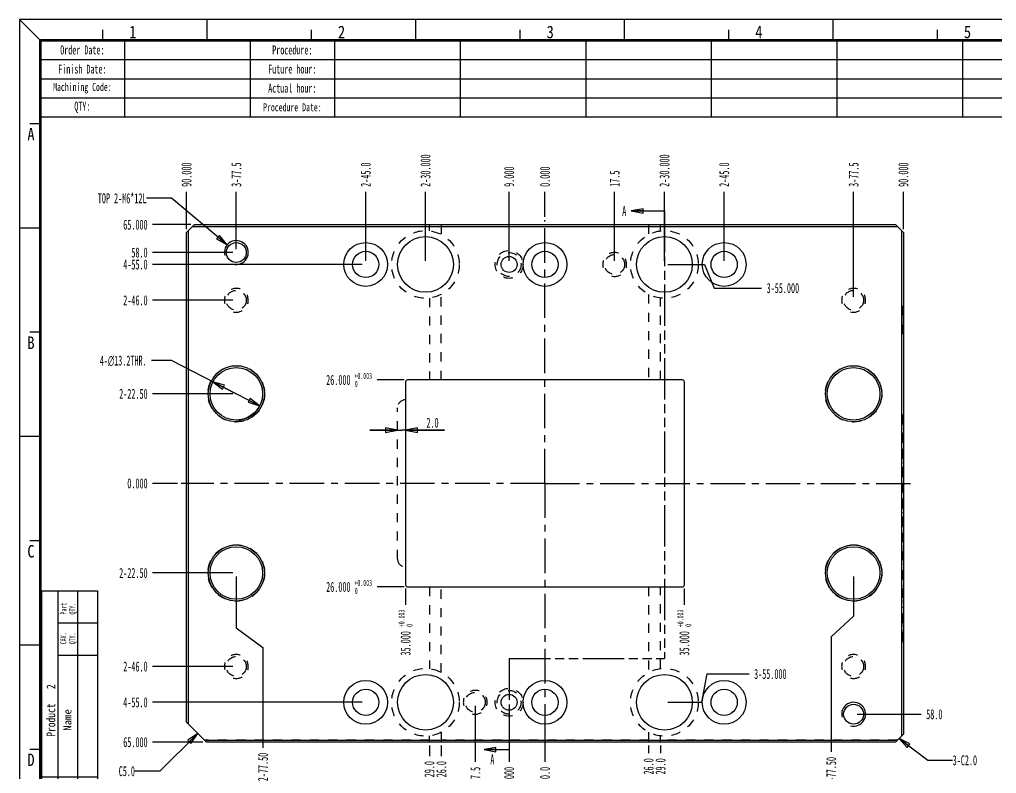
# Model space of a CAD drawing. Header units: millimetres. Extents: x 12 to 416, y 8 to 293.
# Drawn here: x 12.2 to 257.5, y 103.6 to 293.1 of the extents above; entities that cross this region are included whole.
import ezdxf
from ezdxf.enums import TextEntityAlignment as Align

# ---------------------------------------------------------------- set-up
doc = ezdxf.new("R2010")
doc.units = ezdxf.units.MM
doc.header["$LTSCALE"] = 23.1
for name, pattern in [('CENTER', [0.6, 0.375, -0.075, 0.075, -0.075]), ('HIDDEN', [0.2, 0.1, -0.1]), ('PHANTOM', [0.8, 0.45, -0.05, 0.1, -0.05, 0.1, -0.05])]:
    doc.linetypes.add(name, pattern=pattern)
doc.layers.get('0').update_dxf_attribs({"linetype": 'CONTINUOUS'})
for name, color, linetype in [('AXIS', 7, 'CONTINUOUS'), ('DEFAULT_2', 4, 'HIDDEN'), ('DIM', 7, 'CONTINUOUS'), ('NOTE', 7, 'CONTINUOUS')]:
    doc.layers.add(name, color=color, linetype=linetype)
doc.styles.get("Standard").update_dxf_attribs({"font": 'txt', "width": 0.6})
doc.styles.add('TEXTSTYLE_10', font='txt')
doc.styles.add('TEXTSTYLE_4', font='txt', dxfattribs={"width": 0.8})
doc.styles.add('TEXTSTYLE_5', font='txt', dxfattribs={"width": 0.85})
doc.dimstyles.new('DIMSTYLE_1', dxfattribs={"dimtxt": 2.5, "dimasz": 3, "dimexe": 1.75, "dimexo": 0.875, "dimtad": 0, "dimtih": 1, "dimtoh": 1, "dimdec": 3, "dimzin": 0, "dimdsep": 46, "dimtxsty": 'Standard', "dimblk": 'CLOSED', "dimblk1": 'CLOSED', "dimblk2": 'CLOSED', "dimcen": 0.09, "dimadec": 0, "dimazin": 0, "dimtm": 0.005, "dimtfac": 1, "dimtdec": 3, "dimtofl": 0, "dimtmove": 0, "dimatfit": 3, "dimldrblk": 'CLOSED', "dimfxl": 0, "dimtolj": 1, "dimtzin": 0, "dimarcsym": 0})
doc.dimstyles.new('DIMSTYLE_10', dxfattribs={"dimtxt": 2.5, "dimasz": 3, "dimexe": 1.75, "dimexo": 0.875, "dimtad": 0, "dimtih": 1, "dimtoh": 1, "dimdec": 1, "dimzin": 0, "dimdsep": 46, "dimtxsty": 'Standard', "dimblk": 'CLOSED', "dimblk1": 'CLOSED', "dimblk2": 'CLOSED', "dimcen": 0.09, "dimadec": 0, "dimazin": 0, "dimtp": 0.1, "dimtm": 0.1, "dimtfac": 1, "dimtdec": 1, "dimtofl": 0, "dimtmove": 0, "dimatfit": 3, "dimldrblk": 'CLOSED', "dimfxl": 0, "dimtolj": 1, "dimtzin": 0, "dimarcsym": 0})
doc.dimstyles.new('DIMSTYLE_11', dxfattribs={"dimtxt": 2.5, "dimasz": 3, "dimexe": 1.75, "dimexo": 0.875, "dimtad": 1, "dimdec": 1, "dimzin": 0, "dimdsep": 46, "dimtxsty": 'Standard', "dimblk": 'CLOSED', "dimblk1": 'CLOSED', "dimblk2": 'CLOSED', "dimcen": 0.09, "dimadec": 0, "dimazin": 0, "dimtp": 0.2, "dimtm": 0.2, "dimtfac": 1, "dimtdec": 1, "dimtofl": 0, "dimtmove": 0, "dimatfit": 3, "dimldrblk": 'CLOSED', "dimfxl": 0, "dimtolj": 1, "dimtzin": 0, "dimarcsym": 0})
doc.dimstyles.new('DIMSTYLE_16', dxfattribs={"dimtxt": 2.5, "dimasz": 3, "dimexe": 1.75, "dimexo": 0.875, "dimtad": 1, "dimdec": 1, "dimzin": 0, "dimdsep": 46, "dimtxsty": 'Standard', "dimblk": 'CLOSED', "dimblk1": 'CLOSED', "dimblk2": 'CLOSED', "dimcen": 0.09, "dimadec": 0, "dimazin": 0, "dimtp": 0.1, "dimtm": 0.1, "dimtfac": 1, "dimtdec": 1, "dimtofl": 0, "dimtmove": 0, "dimatfit": 3, "dimldrblk": 'CLOSED', "dimfxl": 0, "dimtolj": 1, "dimtzin": 0, "dimarcsym": 0})
doc.dimstyles.new('DIMSTYLE_19', dxfattribs={"dimtxt": 2.5, "dimasz": 3, "dimexe": 1.75, "dimexo": 0.875, "dimtad": 0, "dimtih": 1, "dimtoh": 1, "dimdec": 3, "dimzin": 0, "dimdsep": 46, "dimtxsty": 'Standard', "dimblk": 'CLOSED', "dimblk1": 'CLOSED', "dimblk2": 'CLOSED', "dimcen": 0.09, "dimadec": 0, "dimazin": 0, "dimtol": 1, "dimtp": 0.003, "dimtfac": 0.6, "dimtdec": 3, "dimtofl": 0, "dimtmove": 0, "dimatfit": 3, "dimldrblk": 'CLOSED', "dimfxl": 0, "dimtolj": 1, "dimtzin": 0, "dimarcsym": 0})
doc.dimstyles.new('DIMSTYLE_2', dxfattribs={"dimtxt": 2.5, "dimasz": 3, "dimexe": 1.75, "dimexo": 0.875, "dimtad": 0, "dimtih": 1, "dimtoh": 1, "dimdec": 3, "dimzin": 0, "dimdsep": 46, "dimtxsty": 'Standard', "dimblk": 'CLOSED', "dimblk1": 'CLOSED', "dimblk2": 'CLOSED', "dimcen": 0.09, "dimadec": 0, "dimazin": 0, "dimtp": 0.1, "dimtm": 0.1, "dimtfac": 1, "dimtdec": 3, "dimtofl": 0, "dimtmove": 0, "dimatfit": 3, "dimldrblk": 'CLOSED', "dimfxl": 0, "dimtolj": 1, "dimtzin": 0, "dimarcsym": 0})
doc.dimstyles.new('DIMSTYLE_3', dxfattribs={"dimtxt": 2.5, "dimasz": 3, "dimexe": 1.75, "dimexo": 0.875, "dimtad": 0, "dimtih": 1, "dimtoh": 1, "dimdec": 3, "dimzin": 0, "dimdsep": 46, "dimtxsty": 'Standard', "dimblk": 'CLOSED', "dimblk1": 'CLOSED', "dimblk2": 'CLOSED', "dimcen": 0.09, "dimadec": 0, "dimazin": 0, "dimtfac": 1, "dimtdec": 3, "dimtofl": 0, "dimtmove": 0, "dimatfit": 3, "dimldrblk": 'CLOSED', "dimfxl": 0, "dimtolj": 1, "dimtzin": 0, "dimarcsym": 0})
doc.dimstyles.new('DIMSTYLE_4', dxfattribs={"dimtxt": 2.5, "dimasz": 3, "dimexe": 1.75, "dimexo": 0.875, "dimtad": 0, "dimtih": 1, "dimtoh": 1, "dimzin": 0, "dimdsep": 46, "dimtxsty": 'Standard', "dimblk": 'CLOSED', "dimblk1": 'CLOSED', "dimblk2": 'CLOSED', "dimcen": 0.09, "dimadec": 0, "dimazin": 0, "dimtp": 0.2, "dimtm": 0.2, "dimtfac": 1, "dimtofl": 0, "dimtmove": 0, "dimatfit": 3, "dimldrblk": 'CLOSED', "dimfxl": 0, "dimtolj": 1, "dimtzin": 0, "dimarcsym": 0})
doc.dimstyles.new('DIMSTYLE_5', dxfattribs={"dimtxt": 2.5, "dimasz": 3, "dimexe": 1.75, "dimexo": 0.875, "dimtad": 0, "dimtih": 1, "dimtoh": 1, "dimdec": 1, "dimzin": 0, "dimdsep": 46, "dimtxsty": 'Standard', "dimblk": 'CLOSED', "dimblk1": 'CLOSED', "dimblk2": 'CLOSED', "dimcen": 0.09, "dimadec": 0, "dimazin": 0, "dimtp": 0.3, "dimtm": 0.3, "dimtfac": 1, "dimtdec": 1, "dimtofl": 0, "dimtmove": 0, "dimatfit": 3, "dimldrblk": 'CLOSED', "dimfxl": 0, "dimtolj": 1, "dimtzin": 0, "dimarcsym": 0})
doc.dimstyles.new('DIMSTYLE_6', dxfattribs={"dimtxt": 2.5, "dimasz": 3, "dimexe": 1.75, "dimexo": 0.875, "dimtad": 0, "dimtih": 1, "dimtoh": 1, "dimdec": 3, "dimzin": 0, "dimdsep": 46, "dimtxsty": 'Standard', "dimblk": 'CLOSED', "dimblk1": 'CLOSED', "dimblk2": 'CLOSED', "dimcen": 0.09, "dimadec": 0, "dimazin": 0, "dimtp": 0.3, "dimtm": 0.3, "dimtfac": 1, "dimtdec": 3, "dimtofl": 0, "dimtmove": 0, "dimatfit": 3, "dimldrblk": 'CLOSED', "dimfxl": 0, "dimtolj": 1, "dimtzin": 0, "dimarcsym": 0})
doc.dimstyles.new('DIMSTYLE_7', dxfattribs={"dimtxt": 2.5, "dimasz": 3, "dimexe": 1.75, "dimexo": 0.875, "dimtad": 0, "dimtih": 1, "dimtoh": 1, "dimdec": 3, "dimzin": 0, "dimdsep": 46, "dimtxsty": 'Standard', "dimblk": 'CLOSED', "dimblk1": 'CLOSED', "dimblk2": 'CLOSED', "dimcen": 0.09, "dimadec": 0, "dimazin": 0, "dimtp": 0.2, "dimtm": 0.2, "dimtfac": 1, "dimtdec": 3, "dimtofl": 0, "dimtmove": 0, "dimatfit": 3, "dimldrblk": 'CLOSED', "dimfxl": 0, "dimtolj": 1, "dimtzin": 0, "dimarcsym": 0})
doc.dimstyles.new('DIMSTYLE_8', dxfattribs={"dimtxt": 2.5, "dimasz": 3, "dimexe": 1.75, "dimexo": 0.875, "dimtad": 0, "dimtih": 1, "dimtoh": 1, "dimdec": 1, "dimzin": 0, "dimdsep": 46, "dimtxsty": 'Standard', "dimblk": 'CLOSED', "dimblk1": 'CLOSED', "dimblk2": 'CLOSED', "dimcen": 0.09, "dimadec": 0, "dimazin": 0, "dimtp": 0.2, "dimtm": 0.2, "dimtfac": 1, "dimtdec": 1, "dimtofl": 0, "dimtmove": 0, "dimatfit": 3, "dimldrblk": 'CLOSED', "dimfxl": 0, "dimtolj": 1, "dimtzin": 0, "dimarcsym": 0})
doc.dimstyles.new('DIMSTYLE_9', dxfattribs={"dimtxt": 2.5, "dimasz": 3, "dimexe": 1.75, "dimexo": 0.875, "dimtad": 0, "dimtih": 1, "dimtoh": 1, "dimzin": 0, "dimdsep": 46, "dimtxsty": 'Standard', "dimblk": 'CLOSED', "dimblk1": 'CLOSED', "dimblk2": 'CLOSED', "dimcen": 0.09, "dimadec": 0, "dimazin": 0, "dimtp": 0.3, "dimtm": 0.3, "dimtfac": 1, "dimtofl": 0, "dimtmove": 0, "dimatfit": 3, "dimldrblk": 'CLOSED', "dimfxl": 0, "dimtolj": 1, "dimtzin": 0, "dimarcsym": 0})
doc.dimstyles.get("Standard").update_dxf_attribs({"dimtxt": 2.5, "dimasz": 3, "dimexe": 1.75, "dimexo": 0.875, "dimtad": 1, "dimdec": 3, "dimzin": 0, "dimdsep": 46, "dimtxsty": 'Standard', "dimblk": 'CLOSED', "dimblk1": 'CLOSED', "dimblk2": 'CLOSED', "dimcen": 0.09, "dimadec": 0, "dimazin": 0, "dimtol": 1, "dimtp": 0.001, "dimtm": 0.001, "dimtfac": 1, "dimtdec": 3, "dimtofl": 0, "dimtmove": 0, "dimatfit": 3, "dimldrblk": 'CLOSED', "dimfxl": 0, "dimtolj": 1, "dimtzin": 0, "dimarcsym": 0})

# ---------------------------------------------------------------- blocks, each defined once
blk = doc.blocks.new('_CLOSED')
at = {"color": 0, "linetype": 'ByBlock'}
for p, q in [((0, 0), (-1, 0.183)), ((-1, 0.183), (-1, -0.183)), ((-1, -0.183), (0, 0)), ((-1, 0), (0, 0))]:
    blk.add_line(p, q, dxfattribs=at)
blk = doc.blocks.new('*D1')
at = {"layer": 'DIM', "color": 2, "linetype": 'Continuous'}
blk.add_line((58.26, 111.52), (45.62, 111.52), dxfattribs=at)
at = {"layer": 'DIM', "color": 2, "linetype": 'Continuous', "insert": (44.37, 112.77), "char_height": 2.5, "width": 9, "attachment_point": 3, "line_spacing_factor": 0.9}
blk.add_mtext('65.000', dxfattribs=at)
blk = doc.blocks.new('*D2')
at = {"layer": 'DIM', "color": 2, "linetype": 'Continuous'}
blk.add_line((51.88, 176.52), (45.62, 176.52), dxfattribs=at)
at = {"layer": 'DIM', "color": 2, "linetype": 'Continuous', "insert": (44.37, 177.77), "char_height": 2.5, "width": 7.5, "attachment_point": 3, "line_spacing_factor": 0.9}
blk.add_mtext('0.000', dxfattribs=at)
blk = doc.blocks.new('*D3')
at = {"layer": 'DIM', "color": 2, "linetype": 'Continuous'}
blk.add_line((55.26, 241.52), (45.62, 241.52), dxfattribs=at)
at = {"layer": 'DIM', "color": 2, "linetype": 'Continuous', "insert": (44.37, 242.77), "char_height": 2.5, "width": 9, "attachment_point": 3, "line_spacing_factor": 0.9}
blk.add_mtext('65.000', dxfattribs=at)
blk = doc.blocks.new('*D4')
at = {"layer": 'DIM', "color": 2, "linetype": 'Continuous'}
blk.add_line((234.13, 240.4), (234.13, 249.77), dxfattribs=at)
at = {"layer": 'DIM', "color": 2, "linetype": 'Continuous', "insert": (232.88, 251.02), "char_height": 2.5, "width": 9, "attachment_point": 1, "rotation": 90, "line_spacing_factor": 0.9}
blk.add_mtext('90.000', dxfattribs=at)
blk = doc.blocks.new('*D5')
at = {"layer": 'DIM', "color": 2, "linetype": 'Continuous'}
blk.add_line((144.13, 243.51), (144.13, 249.77), dxfattribs=at)
at = {"layer": 'DIM', "color": 2, "linetype": 'Continuous', "insert": (142.88, 251.02), "char_height": 2.5, "width": 7.5, "attachment_point": 1, "rotation": 90, "line_spacing_factor": 0.9}
blk.add_mtext('0.000', dxfattribs=at)
blk = doc.blocks.new('*D6')
at = {"layer": 'DIM', "color": 2, "linetype": 'Continuous'}
blk.add_line((54.13, 240.4), (54.13, 249.77), dxfattribs=at)
at = {"layer": 'DIM', "color": 2, "linetype": 'Continuous', "insert": (52.88, 251.02), "char_height": 2.5, "width": 9, "attachment_point": 1, "rotation": 90, "line_spacing_factor": 0.9}
blk.add_mtext('90.000', dxfattribs=at)
blk = doc.blocks.new('*D7')
at = {"layer": 'DIM', "color": 2, "linetype": 'Continuous'}
blk.add_line((65.76, 199.02), (45.62, 199.02), dxfattribs=at)
at = {"layer": 'DIM', "color": 2, "linetype": 'Continuous', "insert": (44.37, 200.27), "char_height": 2.5, "width": 10.5, "attachment_point": 3, "line_spacing_factor": 0.9}
blk.add_mtext('2-22.50', dxfattribs=at)
blk = doc.blocks.new('*D8')
at = {"layer": 'DIM', "color": 2, "linetype": 'Continuous'}
blk.add_line((65.76, 154.02), (45.62, 154.02), dxfattribs=at)
at = {"layer": 'DIM', "color": 2, "linetype": 'Continuous', "insert": (44.37, 155.27), "char_height": 2.5, "width": 10.5, "attachment_point": 3, "line_spacing_factor": 0.9}
blk.add_mtext('2-22.50', dxfattribs=at)
blk = doc.blocks.new('*D9')
at = {"layer": 'DIM', "color": 2, "linetype": 'Continuous'}
blk.add_line((65.76, 222.52), (45.62, 222.52), dxfattribs=at)
at = {"layer": 'DIM', "color": 2, "linetype": 'Continuous', "insert": (44.37, 223.77), "char_height": 2.5, "width": 9, "attachment_point": 3, "line_spacing_factor": 0.9}
blk.add_mtext('2-46.0', dxfattribs=at)
blk = doc.blocks.new('*D10')
at = {"layer": 'DIM', "color": 2, "linetype": 'Continuous'}
blk.add_line((65.76, 234.52), (45.62, 234.52), dxfattribs=at)
at = {"layer": 'DIM', "color": 2, "linetype": 'Continuous', "insert": (44.37, 235.77), "char_height": 2.5, "width": 6, "attachment_point": 3, "line_spacing_factor": 0.9}
blk.add_mtext('58.0', dxfattribs=at)
blk = doc.blocks.new('*D11')
at = {"layer": 'DIM', "color": 2, "linetype": 'Continuous'}
blk.add_line((222.51, 118.52), (238.61, 118.52), dxfattribs=at)
at = {"layer": 'DIM', "color": 2, "linetype": 'Continuous', "insert": (239.86, 119.77), "char_height": 2.5, "width": 6, "attachment_point": 1, "line_spacing_factor": 0.9}
blk.add_mtext('58.0', dxfattribs=at)
blk = doc.blocks.new('*D12')
at = {"layer": 'DIM', "color": 2, "linetype": 'Continuous'}
blk.add_line((65.76, 130.52), (45.62, 130.52), dxfattribs=at)
at = {"layer": 'DIM', "color": 2, "linetype": 'Continuous', "insert": (44.37, 131.77), "char_height": 2.5, "width": 9, "attachment_point": 3, "line_spacing_factor": 0.9}
blk.add_mtext('2-46.0', dxfattribs=at)
blk = doc.blocks.new('*D13')
at = {"layer": 'DIM', "color": 2, "linetype": 'Continuous'}
blk.add_line((98.26, 231.52), (45.62, 231.52), dxfattribs=at)
at = {"layer": 'DIM', "color": 2, "linetype": 'Continuous', "insert": (44.37, 232.77), "char_height": 2.5, "width": 9, "attachment_point": 3, "line_spacing_factor": 0.9}
blk.add_mtext('4-55.0', dxfattribs=at)
blk = doc.blocks.new('*D14')
at = {"layer": 'DIM', "color": 2, "linetype": 'Continuous'}
for p, q in [((175.01, 231.52), (184.19, 231.52)), ((184.19, 231.52), (186.63, 225.59)), ((186.63, 225.59), (198.54, 225.59))]:
    blk.add_line(p, q, dxfattribs=at)
at = {"layer": 'DIM', "color": 2, "linetype": 'Continuous', "insert": (199.79, 226.84), "char_height": 2.5, "width": 12, "attachment_point": 1, "line_spacing_factor": 0.9}
blk.add_mtext('3-55.000', dxfattribs=at)
blk = doc.blocks.new('*D15')
at = {"layer": 'DIM', "color": 2, "linetype": 'Continuous'}
blk.add_line((98.26, 121.52), (45.62, 121.52), dxfattribs=at)
at = {"layer": 'DIM', "color": 2, "linetype": 'Continuous', "insert": (44.37, 122.77), "char_height": 2.5, "width": 9, "attachment_point": 3, "line_spacing_factor": 0.9}
blk.add_mtext('4-55.0', dxfattribs=at)
blk = doc.blocks.new('*D16')
at = {"layer": 'DIM', "color": 2, "linetype": 'Continuous'}
for p, q in [((183.52, 121.52), (184.85, 128.65)), ((184.85, 128.65), (195.39, 128.65)), ((175.01, 121.52), (183.52, 121.52))]:
    blk.add_line(p, q, dxfattribs=at)
at = {"layer": 'DIM', "color": 2, "linetype": 'Continuous', "insert": (196.64, 129.9), "char_height": 2.5, "width": 12, "attachment_point": 1, "line_spacing_factor": 0.9}
blk.add_mtext('3-55.000', dxfattribs=at)
blk = doc.blocks.new('*D17')
at = {"layer": 'DIM', "color": 2, "linetype": 'Continuous'}
blk.add_line((66.63, 235.4), (66.63, 249.77), dxfattribs=at)
at = {"layer": 'DIM', "color": 2, "linetype": 'Continuous', "insert": (65.38, 251.02), "char_height": 2.5, "width": 9, "attachment_point": 1, "rotation": 90, "line_spacing_factor": 0.9}
blk.add_mtext('3-77.5', dxfattribs=at)
blk = doc.blocks.new('*D18')
at = {"layer": 'DIM', "color": 2, "linetype": 'Continuous'}
blk.add_line((99.13, 232.4), (99.13, 249.77), dxfattribs=at)
at = {"layer": 'DIM', "color": 2, "linetype": 'Continuous', "insert": (97.88, 251.02), "char_height": 2.5, "width": 9, "attachment_point": 1, "rotation": 90, "line_spacing_factor": 0.9}
blk.add_mtext('2-45.0', dxfattribs=at)
blk = doc.blocks.new('*D19')
at = {"layer": 'DIM', "color": 2, "linetype": 'Continuous'}
blk.add_line((114.13, 232.4), (114.13, 249.77), dxfattribs=at)
at = {"layer": 'DIM', "color": 2, "linetype": 'Continuous', "insert": (112.88, 251.02), "char_height": 2.5, "width": 12, "attachment_point": 1, "rotation": 90, "line_spacing_factor": 0.9}
blk.add_mtext('2-30.000', dxfattribs=at)
blk = doc.blocks.new('*D20')
at = {"layer": 'DIM', "color": 2, "linetype": 'Continuous'}
blk.add_line((135.13, 232.4), (135.13, 249.77), dxfattribs=at)
at = {"layer": 'DIM', "color": 2, "linetype": 'Continuous', "insert": (133.88, 251.02), "char_height": 2.5, "width": 7.5, "attachment_point": 1, "rotation": 90, "line_spacing_factor": 0.9}
blk.add_mtext('9.000', dxfattribs=at)
blk = doc.blocks.new('*D21')
at = {"layer": 'DIM', "color": 2, "linetype": 'Continuous'}
blk.add_line((161.63, 232.4), (161.63, 249.77), dxfattribs=at)
at = {"layer": 'DIM', "color": 2, "linetype": 'Continuous', "insert": (160.38, 251.02), "char_height": 2.5, "width": 6, "attachment_point": 1, "rotation": 90, "line_spacing_factor": 0.9}
blk.add_mtext('17.5', dxfattribs=at)
blk = doc.blocks.new('*D22')
at = {"layer": 'DIM', "color": 2, "linetype": 'Continuous'}
blk.add_line((174.13, 232.4), (174.13, 249.77), dxfattribs=at)
at = {"layer": 'DIM', "color": 2, "linetype": 'Continuous', "insert": (172.88, 251.02), "char_height": 2.5, "width": 12, "attachment_point": 1, "rotation": 90, "line_spacing_factor": 0.9}
blk.add_mtext('2-30.000', dxfattribs=at)
blk = doc.blocks.new('*D23')
at = {"layer": 'DIM', "color": 2, "linetype": 'Continuous'}
blk.add_line((189.13, 232.4), (189.13, 249.77), dxfattribs=at)
at = {"layer": 'DIM', "color": 2, "linetype": 'Continuous', "insert": (187.88, 251.02), "char_height": 2.5, "width": 9, "attachment_point": 1, "rotation": 90, "line_spacing_factor": 0.9}
blk.add_mtext('2-45.0', dxfattribs=at)
blk = doc.blocks.new('*D24')
at = {"layer": 'DIM', "color": 2, "linetype": 'Continuous'}
blk.add_line((221.63, 223.4), (221.63, 249.77), dxfattribs=at)
at = {"layer": 'DIM', "color": 2, "linetype": 'Continuous', "insert": (220.38, 251.02), "char_height": 2.5, "width": 9, "attachment_point": 1, "rotation": 90, "line_spacing_factor": 0.9}
blk.add_mtext('3-77.5', dxfattribs=at)
blk = doc.blocks.new('*D25')
at = {"layer": 'DIM', "color": 2, "linetype": 'Continuous'}
for p, q in [((221.63, 153.15), (221.63, 143.15)), ((221.63, 143.15), (216, 138)), ((216, 138), (216, 109.04))]:
    blk.add_line(p, q, dxfattribs=at)
at = {"layer": 'DIM', "color": 2, "linetype": 'Continuous', "insert": (214.75, 107.79), "char_height": 2.5, "width": 10.5, "attachment_point": 3, "rotation": 90, "line_spacing_factor": 0.9}
blk.add_mtext('2-77.50', dxfattribs=at)
blk = doc.blocks.new('*D26')
at = {"layer": 'DIM', "color": 2, "linetype": 'Continuous'}
for p, q in [((66.63, 153.15), (66.63, 140.19)), ((66.63, 140.19), (73.32, 135.29)), ((73.32, 135.29), (73.32, 110.09))]:
    blk.add_line(p, q, dxfattribs=at)
at = {"layer": 'DIM', "color": 2, "linetype": 'Continuous', "insert": (72.07, 108.84), "char_height": 2.5, "width": 10.5, "attachment_point": 3, "rotation": 90, "line_spacing_factor": 0.9}
blk.add_mtext('2-77.50', dxfattribs=at)
blk = doc.blocks.new('*D27')
at = {"layer": 'DIM', "color": 2, "linetype": 'Continuous'}
blk.add_line((126.63, 120.65), (126.63, 106.55), dxfattribs=at)
at = {"layer": 'DIM', "color": 2, "linetype": 'Continuous', "insert": (125.38, 105.3), "char_height": 2.5, "width": 6, "attachment_point": 3, "rotation": 90, "line_spacing_factor": 0.9}
blk.add_mtext('17.5', dxfattribs=at)
blk = doc.blocks.new('*D28')
at = {"layer": 'DIM', "color": 2, "linetype": 'Continuous'}
blk.add_line((135.13, 120.65), (135.13, 106.55), dxfattribs=at)
at = {"layer": 'DIM', "color": 2, "linetype": 'Continuous', "insert": (133.88, 105.3), "char_height": 2.5, "width": 7.5, "attachment_point": 3, "rotation": 90, "line_spacing_factor": 0.9}
blk.add_mtext('9.000', dxfattribs=at)
blk = doc.blocks.new('*D29')
at = {"layer": 'DIM', "color": 2, "linetype": 'Continuous'}
blk.add_line((144.13, 120.65), (144.13, 106.55), dxfattribs=at)
at = {"layer": 'DIM', "color": 2, "linetype": 'Continuous', "insert": (142.88, 105.3), "char_height": 2.5, "width": 4.5, "attachment_point": 3, "rotation": 90, "line_spacing_factor": 0.9}
blk.add_mtext('0.0', dxfattribs=at)
blk = doc.blocks.new('*D30')
at = {"layer": 'DIM', "color": 2, "linetype": 'Continuous'}
for p, q in [((50.38, 207.38), (45.38, 207.38)), ((66.63, 199.02), (50.38, 207.38)), ((60.77, 202.04), (66.63, 199.02)), ((72.5, 196), (66.63, 199.02))]:
    blk.add_line(p, q, dxfattribs=at)
at = {"layer": 'DIM', "color": 2, "linetype": 'Continuous', "xscale": 3, "yscale": 3, "zscale": 3}
for p, rotation in [((60.77, 202.04), 152.7733112319), ((72.5, 196), 332.7733112319)]:
    blk.add_blockref('_CLOSED', p, dxfattribs=dict(at, rotation=rotation))
at = {"layer": 'DIM', "color": 2, "linetype": 'Continuous', "insert": (44.13, 208.63), "char_height": 2.5, "width": 18.3333, "attachment_point": 3, "line_spacing_factor": 0.9}
blk.add_mtext('4-\\Fgdt;{\\Fgdt;n}\\Ftxt;13.2THR.', dxfattribs=at)
blk = doc.blocks.new('*D39')
at = {"layer": 'DIM', "color": 2, "linetype": 'Continuous'}
blk.add_line((118.11, 110.65), (118.11, 108.01), dxfattribs=at)
at = {"layer": 'DIM', "color": 2, "linetype": 'Continuous', "insert": (116.86, 106.76), "char_height": 2.5, "width": 6, "attachment_point": 3, "rotation": 90, "line_spacing_factor": 0.9}
blk.add_mtext('26.0', dxfattribs=at)
blk = doc.blocks.new('*D40')
at = {"layer": 'DIM', "color": 2, "linetype": 'Continuous'}
blk.add_line((115.11, 110.65), (115.11, 108.01), dxfattribs=at)
at = {"layer": 'DIM', "color": 2, "linetype": 'Continuous', "insert": (113.86, 106.76), "char_height": 2.5, "width": 6, "attachment_point": 3, "rotation": 90, "line_spacing_factor": 0.9}
blk.add_mtext('29.0', dxfattribs=at)
blk = doc.blocks.new('*D41')
at = {"layer": 'DIM', "color": 2, "linetype": 'Continuous'}
blk.add_line((170.15, 110.65), (170.15, 108.71), dxfattribs=at)
at = {"layer": 'DIM', "color": 2, "linetype": 'Continuous', "insert": (168.9, 107.46), "char_height": 2.5, "width": 6, "attachment_point": 3, "rotation": 90, "line_spacing_factor": 0.9}
blk.add_mtext('26.0', dxfattribs=at)
blk = doc.blocks.new('*D42')
at = {"layer": 'DIM', "color": 2, "linetype": 'Continuous'}
blk.add_line((173.15, 110.65), (173.15, 108.71), dxfattribs=at)
at = {"layer": 'DIM', "color": 2, "linetype": 'Continuous', "insert": (171.9, 107.46), "char_height": 2.5, "width": 6, "attachment_point": 3, "rotation": 90, "line_spacing_factor": 0.9}
blk.add_mtext('29.0', dxfattribs=at)
blk = doc.blocks.new('*D46')
at = {"layer": 'DIM', "color": 2, "linetype": 'Continuous'}
blk.add_line((108.76, 150.52), (101.97, 150.52), dxfattribs=at)
at = {"layer": 'DIM', "color": 2, "linetype": 'Continuous', "width": 0.6}
for s, height, p in [('+0.003', 1.5, (100.72, 150.77)), ('26.000', 2.5, (95.32, 149.27)), (' 0', 1.5, (97.12, 148.77))]:
    blk.add_text(s, height=height, dxfattribs=at).set_placement(p, align=Align.RIGHT)
blk = doc.blocks.new('*D47')
at = {"layer": 'DIM', "color": 2, "linetype": 'Continuous'}
blk.add_line((108.76, 202.52), (101.97, 202.52), dxfattribs=at)
at = {"layer": 'DIM', "color": 2, "linetype": 'Continuous', "width": 0.6}
for s, height, p in [('26.000', 2.5, (95.32, 201.27)), ('+0.003', 1.5, (100.72, 202.77)), (' 0', 1.5, (97.12, 200.77))]:
    blk.add_text(s, height=height, dxfattribs=at).set_placement(p, align=Align.RIGHT)
blk = doc.blocks.new('*D48')
at = {"layer": 'DIM', "color": 2, "linetype": 'Continuous'}
blk.add_line((179.13, 150.15), (179.13, 146.05), dxfattribs=at)
at = {"layer": 'DIM', "color": 2, "linetype": 'Continuous', "width": 0.6}
for s, height, p in [('+0.003', 1.5, (178.88, 144.8)), (' 0', 1.5, (180.88, 141.2)), ('35.000', 2.5, (180.38, 139.4))]:
    blk.add_text(s, height=height, rotation=90, dxfattribs=at).set_placement(p, align=Align.RIGHT)
blk = doc.blocks.new('*D49')
at = {"layer": 'DIM', "color": 2, "linetype": 'Continuous'}
blk.add_line((109.13, 150.15), (109.13, 146.05), dxfattribs=at)
at = {"layer": 'DIM', "color": 2, "linetype": 'Continuous', "width": 0.6}
for s, height, p in [('+0.003', 1.5, (108.88, 144.8)), (' 0', 1.5, (110.88, 141.2)), ('35.000', 2.5, (110.38, 139.4))]:
    blk.add_text(s, height=height, rotation=90, dxfattribs=at).set_placement(p, align=Align.RIGHT)
blk = doc.blocks.new('*D50')
at = {"layer": 'DIM', "color": 2, "linetype": 'Continuous'}
for p, q in [((107.13, 189.89), (100.13, 189.89)), ((100.13, 189.89), (108.13, 189.89)), ((118.88, 189.89), (108.13, 189.89)), ((109.13, 189.89), (118.88, 189.89))]:
    blk.add_line(p, q, dxfattribs=at)
at = {"layer": 'DIM', "color": 2, "linetype": 'Continuous', "xscale": 3, "yscale": 3, "zscale": 3}
blk.add_blockref('_CLOSED', (107.13, 189.89), dxfattribs=at)
at = {"layer": 'DIM', "color": 2, "linetype": 'Continuous', "xscale": 3, "yscale": 3, "zscale": 3, "rotation": 180}
blk.add_blockref('_CLOSED', (109.13, 189.89), dxfattribs=at)
at = {"layer": 'DIM', "color": 2, "linetype": 'Continuous', "insert": (114.38, 193.01), "char_height": 2.5, "width": 4.5, "attachment_point": 1, "line_spacing_factor": 0.9}
blk.add_mtext('2.0', dxfattribs=at)
blk = doc.blocks.new('*T53')
at = {"color": 0, "linetype": 'ByBlock', "lineweight": -2}
for p, q in [((0, 0), (392.97, 0)), ((0, 0), (0, -19.2)), ((21.2, 0), (21.2, -19.2)), ((52.73, 0), (52.73, -19.2)), ((73.93, 0), (73.93, -19.2)), ((105.46, 0), (105.46, -19.2)), ((136.99, 0), (136.99, -19.2)), ((168.52, 0), (168.52, -19.2)), ((200.05, 0), (200.05, -19.2)), ((231.58, 0), (231.58, -19.2)), ((263.11, 0), (263.11, -19.2)), ((294.64, 0), (294.64, -19.2)), ((326.17, 0), (326.17, -19.2)), ((392.97, 0), (392.97, -19.2)), ((0, -4.8), (326.17, -4.8)), ((0, -9.6), (326.17, -9.6)), ((0, -14.4), (326.17, -14.4)), ((0, -19.2), (392.97, -19.2))]:
    blk.add_line(p, q, dxfattribs=at)
at = {"color": 0, "linetype": 'Continuous'}
for s, insert, char_height, width, attachment_point in [('  Remark:   ', (326.23, -0.06), 3, 66.68, 1), ('Finish Date:', (10.6, -7.2), 2.25, 21.08, 5), ('Future hour:', (63.33, -7.2), 2.25, 21.08, 5), ('Machining Code:', (10.6, -12), 2, 21.08, 5), ('Actual hour:', (63.33, -12), 2.25, 21.08, 5), ('QTY:', (10.6, -16.8), 2.25, 21.08, 5), ('Procedure Date:', (63.33, -16.8), 2, 21.08, 5)]:
    blk.add_mtext(s, dxfattribs=dict(at, insert=insert, char_height=char_height, width=width, attachment_point=attachment_point))
at = {"color": 0, "linetype": 'Continuous', "char_height": 2.25, "width": 21.08, "attachment_point": 5, "line_spacing_factor": 0.9}
for s, insert in [('Order Date: ', (10.6, -2.4)), ('Procedure:', (63.33, -2.4))]:
    blk.add_mtext(s, dxfattribs=dict(at, insert=insert))
blk = doc.blocks.new('*T55')
at = {"color": 0, "linetype": 'ByBlock', "lineweight": -2}
for p, q in [((0, 0), (14.105, 0)), ((0, 0), (0, -135.975)), ((4.095, 0), (4.095, -93.45)), ((9.1, 0), (9.1, -135.975)), ((14.105, 0), (14.105, -135.975)), ((4.095, -8.05), (14.105, -8.05)), ((4.095, -16.1), (14.105, -16.1)), ((0, -46.725), (14.105, -46.725)), ((4.095, -54.775), (14.105, -54.775)), ((4.095, -62.825), (14.105, -62.825)), ((0, -93.45), (14.105, -93.45)), ((0, -104.65), (14.105, -104.65)), ((0, -124.775), (14.105, -124.775)), ((0, -135.975), (14.105, -135.975))]:
    blk.add_line(p, q, dxfattribs=at)

msp = doc.modelspace()

# ---------------------------------------------------------------- linework, layer by layer
at = {"color": 7, "linetype": 'Continuous'}
for p, q in [((17.4472, 287.8187), (12.2082, 293.0577)), ((12.216, 293.0561), (12.216, 8.0571)), ((415.3445, 293.0561), (12.216, 293.0561)), ((59.3588, 287.8187), (59.3588, 293.0577)), ((111.7482, 287.8187), (111.7482, 293.0577)), ((164.1377, 287.8187), (164.1377, 293.0577)), ((216.5272, 287.8187), (216.5272, 293.0577)), ((33.164, 287.8187), (33.164, 290.4382)), ((85.5535, 287.8187), (85.5535, 290.4382)), ((137.943, 287.8187), (137.943, 290.4382)), ((190.3325, 287.8187), (190.3325, 290.4382)), ((242.7219, 287.8187), (242.7219, 290.4382)), ((17.4472, 266.8629), (14.8277, 266.8629)), ((17.4472, 240.6682), (12.2082, 240.6682)), ((54.1345, 239.5211), (56.1345, 241.5211)), ((55.6845, 241.0711), (232.5845, 241.0711)), ((56.1345, 241.5211), (232.1345, 241.5211)), ((234.1345, 239.5211), (232.1345, 241.5211)), ((54.1345, 116.5211), (54.1345, 239.5211)), ((54.5845, 239.9711), (54.5845, 116.0711)), ((233.6845, 239.9711), (233.6845, 113.0711)), ((234.1345, 239.5211), (234.1345, 113.5211)), ((17.4472, 214.4734), (14.8277, 214.4734)), ((109.1345, 202.0211), (109.1345, 151.0211)), ((178.6345, 202.5211), (109.6345, 202.5211)), ((179.1345, 151.0211), (179.1345, 202.0211)), ((17.4472, 188.2787), (12.2082, 188.2787)), ((17.4472, 162.084), (14.8277, 162.084)), ((109.6345, 150.5211), (178.6345, 150.5211)), ((17.4472, 135.8892), (12.2082, 135.8892)), ((59.1345, 111.5211), (54.1345, 116.5211)), ((232.1345, 111.5211), (234.1345, 113.5211)), ((58.6845, 111.9711), (232.5845, 111.9711)), ((232.1345, 111.5211), (59.1345, 111.5211)), ((17.4472, 109.6945), (14.8277, 109.6945))]:
    msp.add_line(p, q, dxfattribs=at)
at = {"color": 7, "linetype": 'PHANTOM'}
for p, q in [((174.1345, 244.9615), (174.1345, 132.5442)), ((135.1345, 132.5442), (174.1345, 132.5442)), ((135.1345, 132.5442), (135.1345, 109.6292))]:
    msp.add_line(p, q, dxfattribs=at)
at = {"color": 7, "linetype": 'Continuous', "const_width": 0.7}
for points in [[(17.4472, 287.8187), (17.4472, 13.2978)], [(410.3683, 287.8187), (17.4472, 287.8187)]]:
    msp.add_lwpolyline(points, dxfattribs=at)
at = {"color": 7, "linetype": 'Continuous'}
for centre, radius in [((114.1345, 231.5211), 7), ((174.1345, 231.5211), 7), ((66.6345, 234.5211), 2.5), ((99.1345, 231.5211), 5.5), ((144.1345, 231.5211), 5.5), ((189.1345, 231.5211), 5.5), ((99.1345, 231.5211), 3.3), ((135.1345, 231.5211), 2), ((144.1345, 231.5211), 3.3), ((189.1345, 231.5211), 3.3), ((66.6345, 199.0211), 7.05), ((221.6345, 199.0211), 7.05), ((66.6345, 199.0211), 6.6), ((221.6345, 199.0211), 6.6), ((66.6345, 154.0211), 7.05), ((66.6345, 154.0211), 6.6), ((221.6345, 154.0211), 7.05), ((221.6345, 154.0211), 6.6), ((114.1345, 121.5211), 7), ((174.1345, 121.5211), 7), ((99.1345, 121.5211), 5.5), ((144.1345, 121.5211), 5.5), ((189.1345, 121.5211), 5.5), ((99.1345, 121.5211), 3.3), ((135.1345, 121.5211), 2), ((144.1345, 121.5211), 3.3), ((189.1345, 121.5211), 3.3), ((221.6345, 118.5211), 2.5)]:
    msp.add_circle(centre, radius, dxfattribs=at)
at = {"color": 2, "linetype": 'Continuous'}
for centre in [(66.6345, 234.5211), (221.6345, 118.5211)]:
    msp.add_arc(centre, 3, 255, 195, dxfattribs=at)
at = {"color": 7, "linetype": 'Continuous'}
for centre, start, end in [((109.6345, 202.0211), 90, 180), ((178.6345, 202.0211), 0, 90), ((109.6345, 151.0211), 180, 270), ((178.6345, 151.0211), 270, 360)]:
    msp.add_arc(centre, 0.5, start, end, dxfattribs=at)
at = {"layer": 'AXIS', "color": 1, "linetype": 'CENTER'}
for q in [(144.1345, 242.633), (52.7501, 176.5211), (144.1345, 110.0551), (236.4692, 176.5211)]:
    msp.add_line((144.1345, 176.5211), q, dxfattribs=at)
at = {"layer": 'DEFAULT_2', "color": 4, "linetype": 'HIDDEN'}
for p, q in [((55.6345, 241.0211), (115.1141, 241.0211)), ((115.1141, 239.9645), (115.1141, 241.5211)), ((118.1141, 241.5211), (118.1141, 239.0319)), ((118.1141, 241.0211), (170.1548, 241.0211)), ((170.1548, 241.5211), (170.1548, 239.0319)), ((173.1548, 239.9645), (173.1548, 241.5211)), ((173.1548, 241.0211), (232.6345, 241.0211)), ((54.6345, 116.0211), (54.6345, 240.0211)), ((233.6345, 240.0211), (233.6345, 113.0211)), ((118.1141, 202.5211), (118.1141, 224.0103)), ((170.1548, 224.0103), (170.1548, 202.5211)), ((115.1141, 223.0778), (115.1141, 202.5211)), ((173.1548, 202.5211), (173.1548, 223.0778)), ((234.1345, 221.0373), (234.0345, 221.0373)), ((234.0345, 221.0373), (234.0345, 214.0106)), ((234.1345, 220.8421), (234.0345, 220.8421)), ((234.1345, 220.6469), (234.0345, 220.6469)), ((234.1345, 220.4517), (234.0345, 220.4517)), ((234.1345, 220.2566), (234.0345, 220.2566)), ((234.1345, 220.0614), (234.0345, 220.0614)), ((234.1345, 219.8662), (234.0345, 219.8662)), ((234.1345, 219.671), (234.0345, 219.671)), ((234.1345, 219.4758), (234.0345, 219.4758)), ((234.1345, 219.0854), (234.0345, 219.0854)), ((234.1345, 218.8903), (234.0345, 218.8903)), ((234.1345, 218.3047), (234.0345, 218.3047)), ((234.1345, 218.1095), (234.0345, 218.1095)), ((234.1345, 217.9143), (234.0345, 217.9143)), ((234.1345, 217.7191), (234.0345, 217.7191)), ((234.1345, 217.3287), (234.0345, 217.3287)), ((234.1345, 217.1336), (234.0345, 217.1336)), ((234.1345, 216.9384), (234.0345, 216.9384)), ((234.1345, 216.7432), (234.0345, 216.7432)), ((234.1345, 216.1576), (234.0345, 216.1576)), ((234.1345, 215.9624), (234.0345, 215.9624)), ((234.1345, 215.5721), (234.0345, 215.5721)), ((234.1345, 215.1817), (234.0345, 215.1817)), ((234.1345, 214.9865), (234.0345, 214.9865)), ((234.1345, 214.5961), (234.0345, 214.5961)), ((234.1345, 214.4009), (234.0345, 214.4009)), ((234.1345, 214.2058), (234.0345, 214.2058)), ((234.1345, 214.0106), (234.0345, 214.0106)), ((107.1345, 157.5211), (107.1345, 195.5211)), ((234.1345, 193.7111), (234.0345, 193.7111)), ((234.0345, 193.7111), (234.0345, 186.6843)), ((234.1345, 193.5159), (234.0345, 193.5159)), ((234.1345, 193.3207), (234.0345, 193.3207)), ((234.1345, 192.9303), (234.0345, 192.9303)), ((234.1345, 192.7351), (234.0345, 192.7351)), ((234.1345, 192.5399), (234.0345, 192.5399)), ((234.1345, 192.3447), (234.0345, 192.3447)), ((234.1345, 191.7592), (234.0345, 191.7592)), ((234.1345, 191.3688), (234.0345, 191.3688)), ((234.1345, 191.1736), (234.0345, 191.1736)), ((234.1345, 190.1977), (234.0345, 190.1977)), ((234.1345, 189.2217), (234.0345, 189.2217)), ((234.1345, 189.0266), (234.0345, 189.0266)), ((234.1345, 188.6362), (234.0345, 188.6362)), ((234.1345, 188.0506), (234.0345, 188.0506)), ((234.1345, 187.8554), (234.0345, 187.8554)), ((234.1345, 187.6602), (234.0345, 187.6602)), ((234.1345, 187.4651), (234.0345, 187.4651)), ((234.1345, 187.0747), (234.0345, 187.0747)), ((234.1345, 186.8795), (234.0345, 186.8795)), ((234.1345, 186.6843), (234.0345, 186.6843)), ((234.1345, 185.1228), (234.0345, 185.1228)), ((234.0345, 185.1228), (234.0345, 178.0961)), ((234.1345, 184.9276), (234.0345, 184.9276)), ((234.1345, 184.7324), (234.0345, 184.7324)), ((234.1345, 184.3421), (234.0345, 184.3421)), ((234.1345, 184.1469), (234.0345, 184.1469)), ((234.1345, 183.9517), (234.0345, 183.9517)), ((234.1345, 183.7565), (234.0345, 183.7565)), ((234.1345, 183.1709), (234.0345, 183.1709)), ((234.1345, 182.7806), (234.0345, 182.7806)), ((234.1345, 182.5854), (234.0345, 182.5854)), ((234.1345, 181.6094), (234.0345, 181.6094)), ((234.1345, 180.6335), (234.0345, 180.6335)), ((234.1345, 180.4383), (234.0345, 180.4383)), ((234.1345, 180.0479), (234.0345, 180.0479)), ((234.1345, 179.4624), (234.0345, 179.4624)), ((234.1345, 179.2672), (234.0345, 179.2672)), ((234.1345, 179.072), (234.0345, 179.072)), ((234.1345, 178.8768), (234.0345, 178.8768)), ((234.1345, 178.4864), (234.0345, 178.4864)), ((234.1345, 178.2912), (234.0345, 178.2912)), ((234.1345, 178.0961), (234.0345, 178.0961)), ((234.1345, 176.5346), (234.0345, 176.5346)), ((234.0345, 176.5346), (234.0345, 174.1923)), ((234.1345, 175.3634), (234.0345, 175.3634)), ((234.1345, 174.1923), (234.0345, 174.1923)), ((234.1345, 172.6308), (234.0345, 172.6308)), ((234.0345, 172.6308), (234.0345, 165.6041)), ((234.1345, 172.4356), (234.0345, 172.4356)), ((234.1345, 172.2404), (234.0345, 172.2404)), ((234.1345, 171.8501), (234.0345, 171.8501)), ((234.1345, 171.6549), (234.0345, 171.6549)), ((234.1345, 171.4597), (234.0345, 171.4597)), ((234.1345, 171.2645), (234.0345, 171.2645)), ((234.1345, 170.6789), (234.0345, 170.6789)), ((234.1345, 170.2886), (234.0345, 170.2886)), ((234.1345, 170.0934), (234.0345, 170.0934)), ((234.1345, 169.1174), (234.0345, 169.1174)), ((234.1345, 168.1415), (234.0345, 168.1415)), ((234.1345, 167.9463), (234.0345, 167.9463)), ((234.1345, 167.5559), (234.0345, 167.5559)), ((234.1345, 166.9704), (234.0345, 166.9704)), ((234.1345, 166.7752), (234.0345, 166.7752)), ((234.1345, 166.58), (234.0345, 166.58)), ((234.1345, 166.3848), (234.0345, 166.3848)), ((234.1345, 165.9944), (234.0345, 165.9944)), ((234.1345, 165.7992), (234.0345, 165.7992)), ((234.1345, 165.6041), (234.0345, 165.6041)), ((234.1345, 164.0426), (234.0345, 164.0426)), ((234.0345, 164.0426), (234.0345, 156.2351)), ((234.1345, 162.8714), (234.0345, 162.8714)), ((234.1345, 160.7244), (234.0345, 160.7244)), ((234.1345, 160.1388), (234.0345, 160.1388)), ((234.1345, 159.5532), (234.0345, 159.5532)), ((234.1345, 157.4062), (234.0345, 157.4062)), ((234.1345, 156.2351), (234.0345, 156.2351)), ((234.1345, 154.6736), (234.0345, 154.6736)), ((234.0345, 154.6736), (234.0345, 145.3046)), ((234.1345, 153.5024), (234.0345, 153.5024)), ((234.1345, 152.9169), (234.0345, 152.9169)), ((115.1141, 150.5211), (115.1141, 129.9645)), ((118.1141, 129.0319), (118.1141, 150.5211)), ((170.1548, 150.5211), (170.1548, 129.0319)), ((173.1548, 129.9645), (173.1548, 150.5211)), ((234.1345, 150.7698), (234.0345, 150.7698)), ((234.1345, 149.9891), (234.0345, 149.9891)), ((234.1345, 149.2083), (234.0345, 149.2083)), ((234.1345, 147.0612), (234.0345, 147.0612)), ((234.1345, 146.4757), (234.0345, 146.4757)), ((234.1345, 145.3046), (234.0345, 145.3046)), ((234.1345, 143.7431), (234.0345, 143.7431)), ((234.0345, 143.7431), (234.0345, 136.5211)), ((234.1345, 143.3527), (234.0345, 143.3527)), ((234.1345, 143.1575), (234.0345, 143.1575)), ((234.1345, 142.9623), (234.0345, 142.9623)), ((234.1345, 142.5719), (234.0345, 142.5719)), ((234.1345, 142.3767), (234.0345, 142.3767)), ((234.1345, 142.1816), (234.0345, 142.1816)), ((234.1345, 141.9864), (234.0345, 141.9864)), ((234.1345, 141.7912), (234.0345, 141.7912)), ((234.1345, 141.596), (234.0345, 141.596)), ((234.1345, 141.4008), (234.0345, 141.4008)), ((234.1345, 140.8152), (234.0345, 140.8152)), ((234.1345, 140.6201), (234.0345, 140.6201)), ((234.1345, 139.6441), (234.0345, 139.6441)), ((234.1345, 139.2537), (234.0345, 139.2537)), ((234.1345, 139.0586), (234.0345, 139.0586)), ((234.1345, 138.8634), (234.0345, 138.8634)), ((234.1345, 138.473), (234.0345, 138.473)), ((234.1345, 138.2778), (234.0345, 138.2778)), ((234.1345, 138.0826), (234.0345, 138.0826)), ((234.1345, 137.8874), (234.0345, 137.8874)), ((234.1345, 137.6922), (234.0345, 137.6922)), ((234.1345, 137.3019), (234.0345, 137.3019)), ((234.1345, 137.1067), (234.0345, 137.1067)), ((234.1345, 136.7163), (234.0345, 136.7163)), ((234.1345, 136.5211), (234.0345, 136.5211)), ((115.1141, 111.5211), (115.1141, 113.0778)), ((118.1141, 114.0103), (118.1141, 111.5211)), ((170.1548, 114.0103), (170.1548, 111.5211)), ((173.1548, 111.5211), (173.1548, 113.0778)), ((115.1141, 112.0211), (58.6345, 112.0211)), ((170.1548, 112.0211), (118.1141, 112.0211)), ((232.6345, 112.0211), (173.1548, 112.0211))]:
    msp.add_line(p, q, dxfattribs=at)
for centre, radius in [((114.1345, 231.5211), 8.5), ((174.1345, 231.5211), 8.5), ((135.1345, 231.5211), 3.5), ((135.1345, 231.5211), 3), ((161.6345, 231.5211), 2.5), ((66.6345, 222.5211), 2.5), ((221.6345, 222.5211), 2.5), ((66.6345, 199.0211), 7.1), ((221.6345, 199.0211), 7.1), ((66.6345, 154.0211), 7.1), ((221.6345, 154.0211), 7.1), ((66.6345, 130.5211), 2.5), ((221.6345, 130.5211), 2.5), ((114.1345, 121.5211), 8.5), ((174.1345, 121.5211), 8.5), ((126.6345, 121.5211), 2.5), ((135.1345, 121.5211), 3.5), ((135.1345, 121.5211), 3)]:
    msp.add_circle(centre, radius, dxfattribs=at)
for centre, radius, start, end in [((161.6345, 231.5211), 3, 255, 195), ((66.6345, 222.5211), 3, 255, 195), ((221.6345, 222.5211), 3, 255, 195), ((109.1345, 195.5211), 2, 90, 180), ((109.1345, 157.5211), 2, 180, 270), ((66.6345, 130.5211), 3, 255, 195), ((221.6345, 130.5211), 3, 255, 195), ((126.6345, 121.5211), 3, 255, 195)]:
    msp.add_arc(centre, radius, start, end, dxfattribs=at)
at = {"layer": 'DIM', "color": 2, "linetype": 'Continuous'}
msp.add_arc((66.6345, 199.0211), 6.6, 270, 340.325303, dxfattribs=at)

# ---------------------------------------------------------------- block references
for name, p in [('*T53', (17.3818, 287.7958)), ('*T55', (17.6874, 149.4981))]:
    msp.add_blockref(name, p)

# ---------------------------------------------------------------- texts
at = {"color": 7, "linetype": 'Continuous', "char_height": 3.1434, "width": 2.671864, "line_spacing_factor": 0.9, "style": 'TEXTSTYLE_5'}
for s, insert, attachment_point in [('1', (40.6722, 291.5066), 2), ('2', (93.0616, 291.5066), 2), ('3', (145.4511, 291.5066), 2), ('4', (197.8406, 291.5066), 2), ('5', (250.2301, 291.5066), 2), ('A', (14.1687, 265.8151), 1), ('B', (14.1687, 213.4257), 1), ('C', (14.1687, 161.0362), 1), ('D', (14.1687, 108.6467), 1)]:
    msp.add_mtext(s, dxfattribs=dict(at, insert=insert, attachment_point=attachment_point))
at = {"color": 7, "linetype": 'Continuous', "char_height": 2.5, "width": 1.5, "attachment_point": 1, "line_spacing_factor": 0.9}
for insert in [(163.5299, 246.2115), (130.416, 108.4225)]:
    msp.add_mtext('A', dxfattribs=dict(at, insert=insert))
at = {"layer": 'NOTE', "color": 2, "linetype": 'Continuous', "char_height": 2.5, "line_spacing_factor": 0.9}
for s, insert, width, attachment_point in [('TOP 2-M6*12L', (44.1026, 249.4118), 18, 3), ('3-C2.0', (246.5075, 108.2182), 9, 1), ('C5.0', (41.188, 105.4728), 6, 3)]:
    msp.add_mtext(s, dxfattribs=dict(at, insert=insert, width=width, attachment_point=attachment_point))
at = {"layer": 'NOTE', "color": 2, "linetype": 'Continuous', "char_height": 1.5, "width": 3.6, "attachment_point": 1, "rotation": 90, "line_spacing_factor": 0.9}
for s, insert in [('Part\\PQTY.', (22.4864, 143.5833)), ('CAV.\\PQTY.', (22.4561, 136.115))]:
    msp.add_mtext(s, dxfattribs=dict(at, insert=insert))
at = {"layer": 'NOTE', "color": 2, "linetype": 'Continuous', "attachment_point": 1, "rotation": 90, "line_spacing_factor": 0.9}
for s, insert, char_height, width, style in [('Product   2', (18.9854, 112.8633), 2.2, 19.36, 'TEXTSTYLE_4'), ('Name', (23.2268, 114.3599), 2, 8, 'TEXTSTYLE_10')]:
    msp.add_mtext(s, dxfattribs=dict(at, insert=insert, char_height=char_height, width=width, style=style))

# ---------------------------------------------------------------- dimensions: what is measured, and where the dimension line sits
at = {"layer": 'DIM', "color": 2, "linetype": 'Continuous'}
for feature_location, offset, dtype, origin, text, dimstyle, picture, middle in [((114.1345, 232.3961), (0, 17.375), 1, (144.1345, 231.5211), '2-<>', 'DIMSTYLE_7', '*D19', (114.1345, 257.0211)), ((174.1345, 232.3961), (0, 17.375), 1, (144.1345, 231.5211), '2-<>', 'DIMSTYLE_7', '*D22', (174.1345, 257.0211)), ((66.6345, 235.3961), (0, 14.375), 1, (144.1345, 234.5211), '3-<>', 'DIMSTYLE_5', '*D17', (66.6345, 255.5211)), ((99.1345, 232.3961), (0, 17.375), 1, (144.1345, 231.5211), '2-<>', 'DIMSTYLE_5', '*D18', (99.1345, 255.5211)), ((189.1345, 232.3961), (0, 17.375), 1, (144.1345, 231.5211), '2-<>', 'DIMSTYLE_5', '*D23', (189.1345, 255.5211)), ((221.6345, 223.3961), (0, 26.375), 1, (144.1345, 222.5211), '3-<>', 'DIMSTYLE_5', '*D24', (221.6345, 255.5211)), ((98.2595, 231.5211), (-52.6393, 0), 0, (99.1345, 176.5211), '4-<>', 'DIMSTYLE_5', '*D13', (39.8702, 231.5211)), ((175.0095, 231.5211), (23.5348, -5.9288), 0, (174.1345, 176.5211), '3-<>', 'DIMSTYLE_6', '*D14', (205.7943, 225.5923)), ((65.7595, 222.5211), (-20.1393, 0), 0, (66.6345, 176.5211), '2-<>', 'DIMSTYLE_5', '*D9', (39.8702, 222.5211)), ((65.7595, 199.0211), (-20.1393, 0), 0, (66.6345, 176.5211), '2-<>', 'DIMSTYLE_4', '*D7', (39.1202, 199.0211)), ((65.7595, 154.0211), (-20.1393, 0), 0, (66.6345, 176.5211), '2-<>', 'DIMSTYLE_4', '*D8', (39.1202, 154.0211)), ((65.7595, 130.5211), (-20.1393, 0), 0, (66.6345, 176.5211), '2-<>', 'DIMSTYLE_5', '*D12', (39.8702, 130.5211)), ((98.2595, 121.5211), (-52.6393, 0), 0, (99.1345, 176.5211), '4-<>', 'DIMSTYLE_5', '*D15', (39.8702, 121.5211)), ((175.0095, 121.5211), (20.3774, 7.1253), 0, (174.1345, 176.5211), '3-<>', 'DIMSTYLE_6', '*D16', (202.6369, 128.6464)), ((66.6344850569, 153.1461234731), (6.6856576649, -43.0580475687), 0, (144.1344850569, 154.0211234731), '2-<>', 'DIMSTYLE_9', '*D26', (73.3201427218, 103.5880759044)), ((221.6344850569, 153.1461234731), (-5.6343666458, -44.1031858987), 0, (144.1344850569, 154.0211234731), '2-<>', 'DIMSTYLE_9', '*D25', (216.0001184111, 102.5429375744))]:
    dim = msp.add_ordinate_dim(feature_location=feature_location, offset=offset, dtype=dtype, origin=origin, text=text, dimstyle=dimstyle, override={"dimtad": 1, "dimtih": 0, "dimtoh": 0}, dxfattribs=at)
    dim.commit()
    dim.dimension.update_dxf_attribs({"geometry": picture, "text_midpoint": middle})
for feature_location, offset, dtype, origin, dimstyle, picture, middle in [((54.1345, 240.3961), (0, 9.375), 1, (144.1345, 239.5211), 'DIMSTYLE_3', '*D6', (54.1345, 255.5211)), ((234.1345, 240.3961), (0, 9.375), 1, (144.1345, 242.633), 'DIMSTYLE_3', '*D4', (234.1345, 255.5211)), ((135.1345, 232.3961), (0, 17.375), 1, (144.1345, 231.5211), 'DIMSTYLE_7', '*D20', (135.1345, 254.7711)), ((144.1344850569, 243.507997118), (0, 6.2631263551), 1, (144.1344850569, 242.632997118), 'DIMSTYLE_2', '*D5', (144.1344850569, 254.7711234731)), ((161.6345, 232.3961), (0, 17.375), 1, (144.1345, 231.5211), 'DIMSTYLE_8', '*D21', (161.6345, 254.0211)), ((55.2595, 241.5211), (-9.6393, 0), 0, (56.1345, 176.5211), 'DIMSTYLE_1', '*D3', (39.8702, 241.5211)), ((65.7595, 234.5211), (-20.1393, 0), 0, (66.6345, 176.5211), 'DIMSTYLE_5', '*D10', (41.3702, 234.5211)), ((108.7595, 202.5211), (-6.7899, 0), 0, (109.6345, 176.5211), 'DIMSTYLE_19', '*D47', (93.5196, 202.5211)), ((51.8750994526, 176.5211234731), (-6.2549166871, 0), 0, (52.7500994526, 176.5211234731), 'DIMSTYLE_2', '*D2', (40.6201827655, 176.5211234731)), ((58.2595, 111.5211), (-12.6393, 0), 0, (52.7501, 176.5211), 'DIMSTYLE_1', '*D1', (39.8702, 111.5211)), ((108.7595, 150.5211), (-6.7899, 0), 0, (109.6345, 176.5211), 'DIMSTYLE_19', '*D46', (93.5196, 150.5211)), ((222.5095, 118.5211), (16.1006, 0), 0, (221.6345, 176.5211), 'DIMSTYLE_5', '*D11', (242.8601, 118.5211)), ((109.1345, 150.1461), (0, -4.0918), 1, (144.1345, 151.0211), 'DIMSTYLE_19', '*D49', (109.1345, 137.6043)), ((179.1345, 150.1461), (0, -4.0918), 1, (144.1345, 151.0211), 'DIMSTYLE_19', '*D48', (179.1345, 137.6043)), ((126.6345, 120.6461), (0, -14.0967), 1, (144.1345, 121.5211), 'DIMSTYLE_8', '*D27', (126.6345, 102.2994)), ((135.1345, 120.6461), (0, -14.0967), 1, (144.1345, 121.5211), 'DIMSTYLE_7', '*D28', (135.1345, 101.5494)), ((144.1344850569, 120.6461234731), (0, -14.0967353386), 1, (144.1344850569, 121.5211234731), 'DIMSTYLE_10', '*D29', (144.1344850569, 103.0493881345)), ((115.1141, 110.6461), (0, -2.6324), 1, (144.1345, 111.5211), 'DIMSTYLE_8', '*D40', (115.1141, 103.7637)), ((118.1141, 110.6461), (0, -2.6324), 1, (144.1345, 111.5211), 'DIMSTYLE_8', '*D39', (118.1141, 103.7637)), ((170.1548, 110.6461), (0, -1.9357), 1, (144.1345, 111.5211), 'DIMSTYLE_8', '*D41', (170.1548, 104.4604)), ((173.1548, 110.6461), (0, -1.9357), 1, (144.1345, 111.5211), 'DIMSTYLE_8', '*D42', (173.1548, 104.4604))]:
    dim = msp.add_ordinate_dim(feature_location=feature_location, offset=offset, dtype=dtype, origin=origin, dimstyle=dimstyle, override={"dimtad": 1, "dimtih": 0, "dimtoh": 0}, dxfattribs=at)
    dim.commit()
    dim.dimension.update_dxf_attribs({"geometry": picture, "text_midpoint": middle})
dim = msp.add_diameter_dim_2p(p1=(60.7657, 202.0407), p2=(72.5032, 196.0015), text='4-<>THR.', dimstyle='DIMSTYLE_11', override={"dimtad": 0, "dimtih": 1, "dimtoh": 1}, dxfattribs=at)
dim.commit()
dim.dimension.update_dxf_attribs({"geometry": '*D30', "text_midpoint": (34.9622, 207.3849), "dimtype": 163})
dim = msp.add_linear_dim(base=(109.1345, 189.886), p1=(107.1345, 195.5211), p2=(109.1345, 202.0211), dimstyle='DIMSTYLE_16', dxfattribs=at)
dim.commit()
dim.dimension.update_dxf_attribs({"geometry": '*D50', "text_midpoint": (116.6345, 189.886), "dimtype": 160})

# ---------------------------------------------------------------- leaders
at = {"color": 7, "linetype": 'Continuous'}
for points in [[(165.7799, 244.9615), (174.1345, 244.9615)], [(128.8398, 109.6292), (135.1345, 109.6292)]]:
    msp.add_leader(points, dimstyle='Standard', override={"dimtad": 0}, dxfattribs=at)
at = {"layer": 'NOTE', "color": 2, "linetype": 'Continuous', "annotation_type": 0, "has_hookline": 1, "hookline_direction": 1}
for points, text_width in [([(64.3533, 236.4695), (50.3526, 248.1618), (44.1026, 248.1618)], 17.0003), ([(56.9432, 113.7125), (47.438, 104.2228), (41.188, 104.2228)], 4.2834), ([(233.047, 112.4336), (240.2575, 106.9682), (246.5075, 106.9682)], 7.2793)]:
    msp.add_leader(points, dimstyle='Standard', override={"dimtad": 0}, dxfattribs=dict(at, text_width=text_width))

doc.saveas('drawing.dxf')
